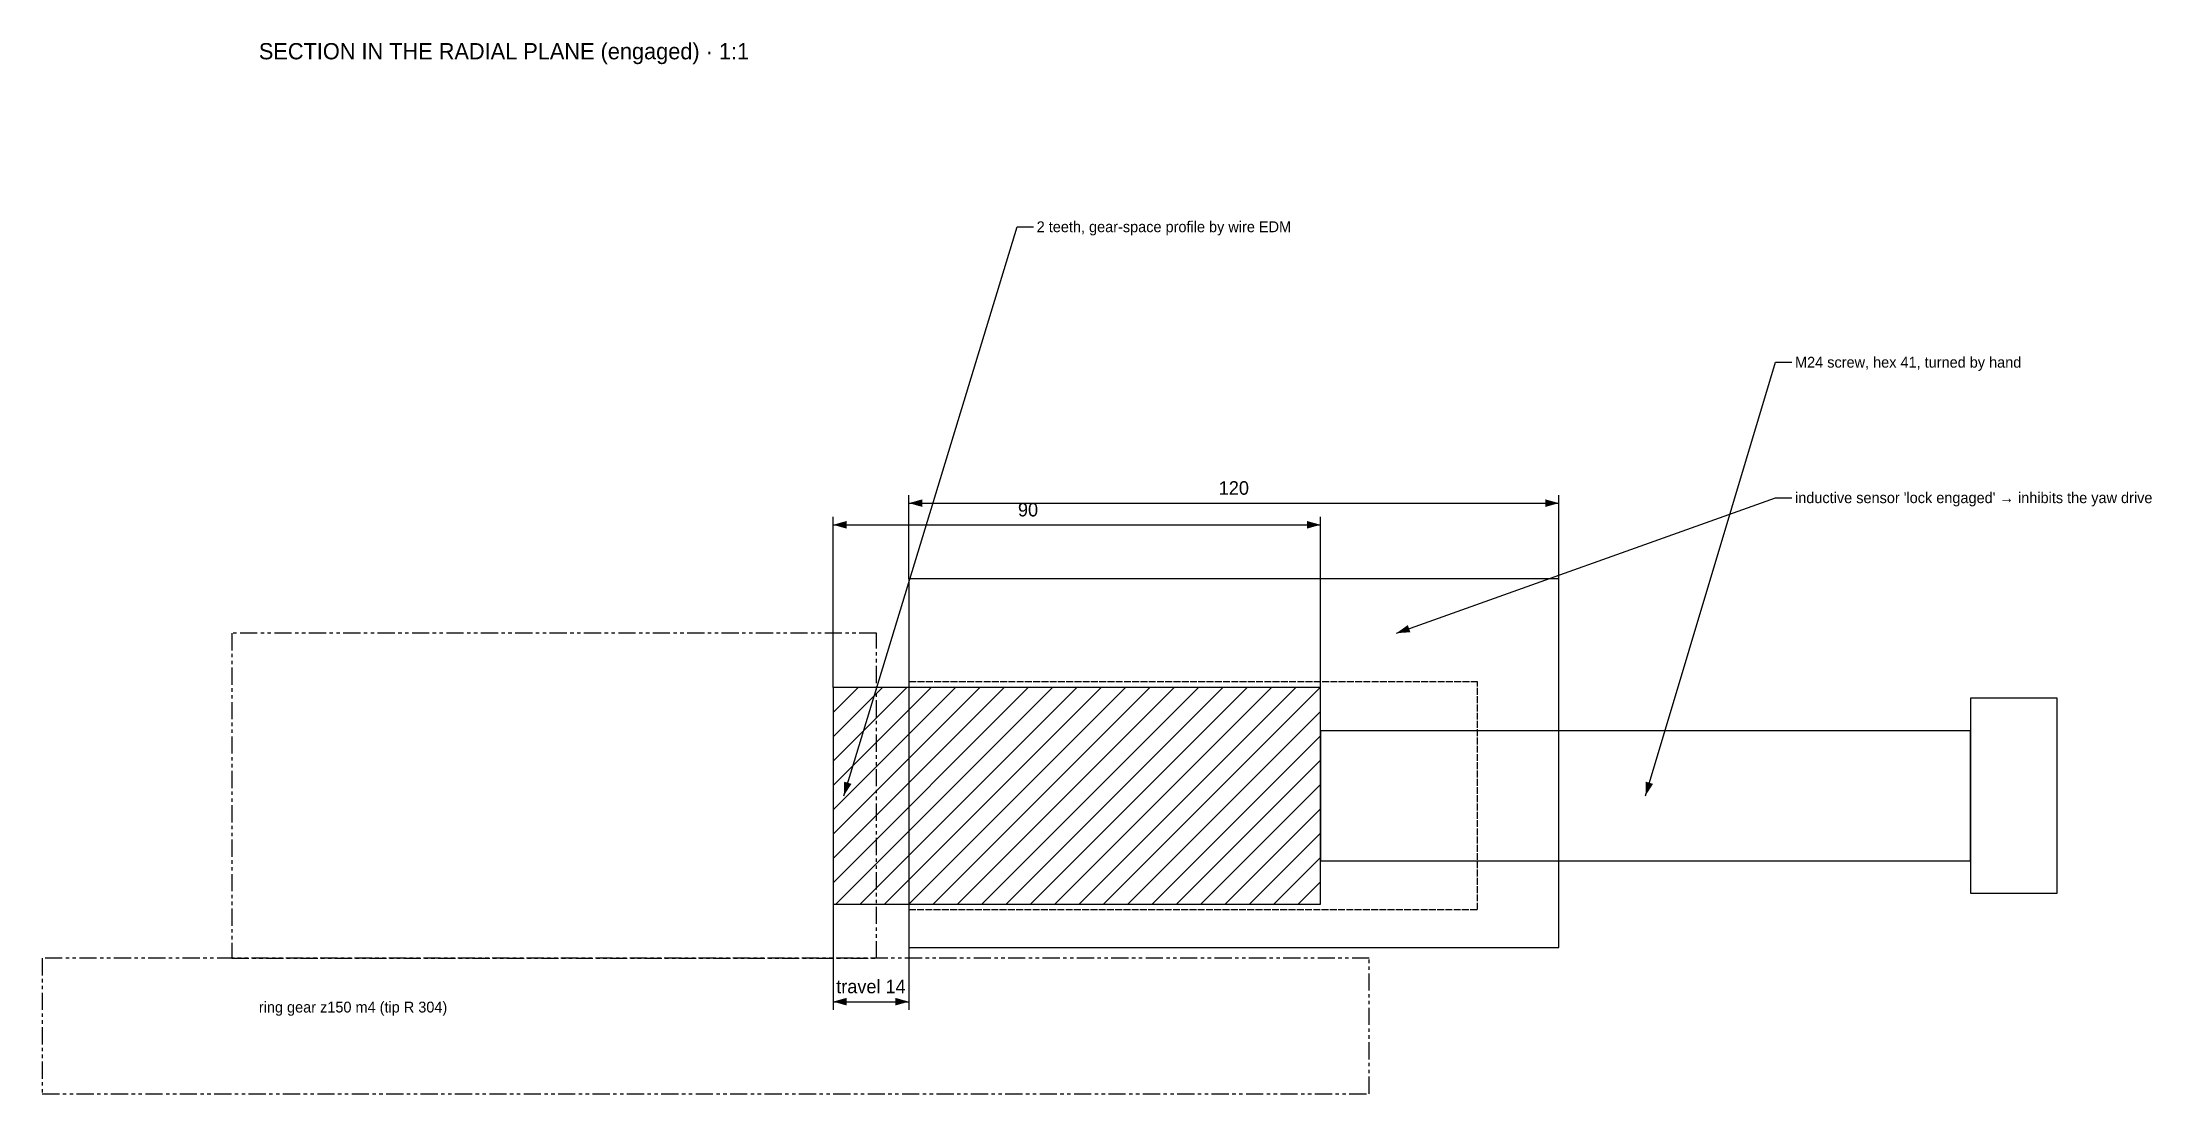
# Model space of a CAD drawing. Header units: millimetres. Extents: x 0 to 389, y -95 to 99.
import ezdxf
from ezdxf.enums import TextEntityAlignment as Align

# ---------------------------------------------------------------- set-up
doc = ezdxf.new("R2010")
doc.units = ezdxf.units.MM
doc.linetypes.add('DASHED', pattern=[1.524, 1.27, -0.254])
doc.linetypes.add('PHANTOM', pattern=[6.35, 3.175, -0.635, 0.635, -0.635, 0.635, -0.635])
for name, color, linetype in [('DIM', 3, 'Continuous'), ('HATCH', 9, 'Continuous'), ('HIDDEN', 8, 'DASHED'), ('OUTLINE', 7, 'Continuous'), ('PHANTOM', 5, 'PHANTOM'), ('TEXT', 3, 'Continuous')]:
    doc.layers.add(name, color=color, linetype=linetype)

msp = doc.modelspace()

# ---------------------------------------------------------------- hatches: boundary and pattern name
at = {"layer": 'DIM'}
for points in [[(160, 14), (162.5, 13.3), (162.5, 14.7)], [(280, 14), (277.5, 14.7), (277.5, 13.3)], [(146, 10), (148.5, 9.3), (148.5, 10.7)], [(236, 10), (233.5, 10.7), (233.5, 9.3)], [(250, -10), (252.59, -9.82), (252.12, -8.5)], [(148, -40), (149.4, -37.81), (148.06, -37.4)], [(296, -40), (297.39, -37.81), (296.05, -37.4)], [(146, -78), (148.5, -78.7), (148.5, -77.3)], [(160, -78), (157.5, -77.3), (157.5, -78.7)]]:
    msp.add_hatch(color=7, dxfattribs=at).paths.add_polyline_path(points)
at = {"layer": 'HATCH'}
h = msp.add_hatch(dxfattribs=at)
h.set_pattern_fill('ANSI31')
h.paths.add_polyline_path([(146, -60), (236, -60), (236, -20), (146, -20)])

# ---------------------------------------------------------------- linework, layer by layer
at = {"layer": 'DIM'}
for p, q in [((148, -40), (180, 65)), ((180, 65), (183, 65)), ((296, -40), (320, 40)), ((320, 40), (323, 40)), ((160, 0), (160, 15.5)), ((160, 14), (280, 14)), ((250, -10), (320, 15)), ((280, 0), (280, 15.5)), ((320, 15), (323, 15)), ((146, -20), (146, 11.5)), ((146, 10), (236, 10)), ((236, -20), (236, 11.5)), ((146, -60), (146, -79.5)), ((160, -60), (160, -79.5)), ((146, -78), (160, -78))]:
    msp.add_line(p, q, dxfattribs=at)
at = {"layer": 'HIDDEN'}
msp.add_lwpolyline([(160, -61), (265, -61), (265, -19), (160, -19)], close=True, dxfattribs=at)
at = {"layer": 'OUTLINE'}
for points in [[(160, -68), (280, -68), (280, 0), (160, 0)], [(146, -60), (236, -60), (236, -20), (146, -20)], [(356, -58), (372, -58), (372, -22), (356, -22)], [(236, -52), (356, -52), (356, -28), (236, -28)]]:
    msp.add_lwpolyline(points, close=True, dxfattribs=at)
at = {"layer": 'PHANTOM'}
for points in [[(35, -70), (154, -70), (154, -10), (35, -10)], [(0, -95), (245, -95), (245, -70), (0, -70)]]:
    msp.add_lwpolyline(points, close=True, dxfattribs=at)

# ---------------------------------------------------------------- texts
at = {"layer": 'DIM'}
for s, p in [('2 teeth, gear-space profile by wire EDM', (183.6, 65)), ('M24 screw, hex 41, turned by hand', (323.6, 40)), ("inductive sensor 'lock engaged' → inhibits the yaw drive", (323.6, 15))]:
    msp.add_text(s, height=2, dxfattribs=at).set_placement(p, align=Align.MIDDLE_LEFT)
for s, p in [('120', (220, 14.8)), ('90', (182, 10.8)), ('travel 14', (153, -77.2))]:
    msp.add_text(s, height=2.5, dxfattribs=at).set_placement(p, align=Align.BOTTOM_CENTER)
at = {"layer": 'TEXT'}
msp.add_text('SECTION IN THE RADIAL PLANE (engaged) · 1:1', height=3, dxfattribs=at).set_placement((40, 95), align=Align.BOTTOM_LEFT)
msp.add_text('ring gear z150 m4 (tip R 304)', height=2, dxfattribs=at).set_placement((40, -78), align=Align.TOP_LEFT)

doc.saveas('drawing.dxf')
